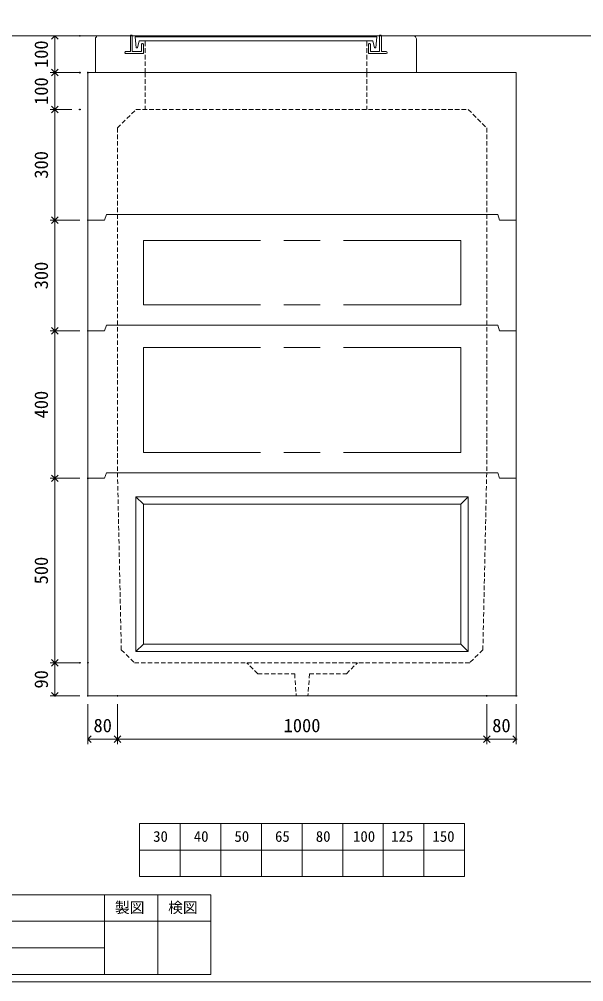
# Model space of a CAD drawing. Units: millimetres, scale not verified. Extents: x -4890 to 18490, y -2339 to 2339.
# Drawn here: x 299 to 1828, y -1936 to 674 of the extents above; entities that cross this region are included whole.
import ezdxf
from ezdxf.enums import TextEntityAlignment as Align

# ---------------------------------------------------------------- set-up
doc = ezdxf.new("R2010")
doc.units = ezdxf.units.MM
doc.header["$LTSCALE"] = 10
doc.header["$PDMODE"] = 32
doc.header["$PDSIZE"] = 2
doc.linetypes.add('DASHED1', pattern=[1.8, 1.2, -0.6])
doc.linetypes.add('USER2', pattern=[50.8, 31.75, -6.35, 6.35, -6.35])
doc.layers.add('0-1_Defpoints', color=7, linetype='Continuous')
for name, color, linetype, lineweight in [('0-2_waku', 7, 'Continuous', 18), ('0-3_gaikei', 7, 'Continuous', 18), ('0-4_kakure', 7, 'DASHED1', 5), ('0-5_sunpou', 7, 'Continuous', 5), ('0-9_uchigawa', 6, 'Continuous', 18), ('0-B_futa', 3, 'Continuous', 18), ('0-C_GL', 4, 'Continuous', 18), ('0-E_文字１', 7, 'Continuous', 18), ('1-3_uchigawa2', 6, 'USER2', 18)]:
    doc.layers.add(name, color=color, linetype=linetype, lineweight=lineweight)
doc.styles.add('ＭＳ ゴシック', font='')
doc.styles.get('ＭＳ ゴシック').set_extended_font_data('MS Gothic')

# ---------------------------------------------------------------- blocks, each defined once
blk = doc.blocks.new('_Open90')
at = {"layer": '0-5_sunpou'}
blk.add_line((0, 0), (-1, 0), dxfattribs=at)
blk.add_lwpolyline([(-0.5, 0.5), (0, 0), (-0.5, -0.5)], dxfattribs=at)
blk = doc.blocks.new('D114')
at = {"layer": '0-1_Defpoints'}
for p in [(1932.32, 1004.36), (2012.32, 1004.36), (2012.32, 886.94)]:
    blk.add_point(p, dxfattribs=at)
at = {"layer": '0-5_sunpou'}
for p, q in [((1932.32, 982.36), (1932.32, 873.94)), ((2012.32, 982.36), (2012.32, 873.94)), ((1950.32, 886.94), (1994.32, 886.94))]:
    blk.add_line(p, q, dxfattribs=at)
at = {"layer": '0-5_sunpou', "xscale": 18, "yscale": 18, "rotation": 180}
blk.add_blockref('_Open90', (1932.32, 886.94), dxfattribs=at)
at = {"layer": '0-5_sunpou', "xscale": 18, "yscale": 18}
blk.add_blockref('_Open90', (2012.32, 886.94), dxfattribs=at)
at = {"layer": '0-5_sunpou', "style": 'ＭＳ ゴシック'}
blk.add_text('80', height=36.66, dxfattribs=at).set_placement((1947.32, 894.94), align=Align.BOTTOM_LEFT)
blk = doc.blocks.new('D115')
at = {"layer": '0-1_Defpoints'}
for p in [(2012.32, 1004.36), (3012.32, 1004.36), (3012.32, 886.94)]:
    blk.add_point(p, dxfattribs=at)
at = {"layer": '0-5_sunpou'}
for p, q in [((2012.32, 982.36), (2012.32, 873.94)), ((3012.32, 982.36), (3012.32, 873.94)), ((2030.32, 886.94), (2994.32, 886.94))]:
    blk.add_line(p, q, dxfattribs=at)
at = {"layer": '0-5_sunpou', "xscale": 18, "yscale": 18, "rotation": 180}
blk.add_blockref('_Open90', (2012.32, 886.94), dxfattribs=at)
at = {"layer": '0-5_sunpou', "xscale": 18, "yscale": 18}
blk.add_blockref('_Open90', (3012.32, 886.94), dxfattribs=at)
at = {"layer": '0-5_sunpou', "style": 'ＭＳ ゴシック'}
blk.add_text('1000', height=36.66, dxfattribs=at).set_placement((2462.32, 894.94), align=Align.BOTTOM_LEFT)
blk = doc.blocks.new('D116')
at = {"layer": '0-1_Defpoints'}
for p in [(3012.32, 1004.36), (3092.32, 1004.36), (3092.32, 886.94)]:
    blk.add_point(p, dxfattribs=at)
at = {"layer": '0-5_sunpou'}
for p, q in [((3012.32, 982.36), (3012.32, 873.94)), ((3092.32, 982.36), (3092.32, 873.94)), ((3030.32, 886.94), (3074.32, 886.94))]:
    blk.add_line(p, q, dxfattribs=at)
at = {"layer": '0-5_sunpou', "xscale": 18, "yscale": 18, "rotation": 180}
blk.add_blockref('_Open90', (3012.32, 886.94), dxfattribs=at)
at = {"layer": '0-5_sunpou', "xscale": 18, "yscale": 18}
blk.add_blockref('_Open90', (3092.32, 886.94), dxfattribs=at)
at = {"layer": '0-5_sunpou', "style": 'ＭＳ ゴシック'}
blk.add_text('80', height=36.66, dxfattribs=at).set_placement((3027.32, 894.94), align=Align.BOTTOM_LEFT)
blk = doc.blocks.new('D117')
at = {"layer": '0-1_Defpoints'}
for p in [(1932.32, 1094.36), (1843, 1004.36), (1932.32, 1004.36)]:
    blk.add_point(p, dxfattribs=at)
at = {"layer": '0-5_sunpou'}
for p, q in [((1910.32, 1094.36), (1830, 1094.36)), ((1843, 1076.36), (1843, 1022.36)), ((1910.32, 1004.36), (1830, 1004.36))]:
    blk.add_line(p, q, dxfattribs=at)
at = {"layer": '0-5_sunpou', "xscale": 18, "yscale": 18}
for p, rotation in [((1843, 1094.36), 90), ((1843, 1004.36), 270)]:
    blk.add_blockref('_Open90', p, dxfattribs=dict(at, rotation=rotation))
at = {"layer": '0-5_sunpou', "style": 'ＭＳ ゴシック'}
blk.add_text('90', height=36.66, rotation=90, dxfattribs=at).set_placement((1835, 1024.36), align=Align.BOTTOM_LEFT)
blk = doc.blocks.new('D118')
at = {"layer": '0-1_Defpoints'}
for p in [(1932.32, 1594.36), (1843, 1094.36), (1910.32, 1094.36)]:
    blk.add_point(p, dxfattribs=at)
at = {"layer": '0-5_sunpou'}
for p, q in [((1910.32, 1594.36), (1830, 1594.36)), ((1843, 1576.36), (1843, 1112.36)), ((1888.32, 1094.36), (1830, 1094.36))]:
    blk.add_line(p, q, dxfattribs=at)
at = {"layer": '0-5_sunpou', "xscale": 18, "yscale": 18}
for p, rotation in [((1843, 1594.36), 90), ((1843, 1094.36), 270)]:
    blk.add_blockref('_Open90', p, dxfattribs=dict(at, rotation=rotation))
at = {"layer": '0-5_sunpou', "style": 'ＭＳ ゴシック'}
blk.add_text('500', height=36.66, rotation=90, dxfattribs=at).set_placement((1835, 1306.86), align=Align.BOTTOM_LEFT)
blk = doc.blocks.new('D119')
at = {"layer": '0-1_Defpoints'}
for p in [(1910.32, 2794.36), (1843, 2694.36), (1932.32, 2694.36)]:
    blk.add_point(p, dxfattribs=at)
at = {"layer": '0-5_sunpou'}
for p, q in [((1888.32, 2794.36), (1830, 2794.36)), ((1843, 2776.36), (1843, 2712.36)), ((1910.32, 2694.36), (1830, 2694.36))]:
    blk.add_line(p, q, dxfattribs=at)
at = {"layer": '0-5_sunpou', "xscale": 18, "yscale": 18}
for p, rotation in [((1843, 2794.36), 90), ((1843, 2694.36), 270)]:
    blk.add_blockref('_Open90', p, dxfattribs=dict(at, rotation=rotation))
at = {"layer": '0-5_sunpou', "style": 'ＭＳ ゴシック'}
blk.add_text('100', height=36.66, rotation=90, dxfattribs=at).set_placement((1835, 2706.86), align=Align.BOTTOM_LEFT)
blk = doc.blocks.new('D120')
at = {"layer": '0-1_Defpoints'}
for p in [(1910.32, 2694.36), (1843, 2594.36), (1910.32, 2594.36)]:
    blk.add_point(p, dxfattribs=at)
at = {"layer": '0-5_sunpou'}
for p, q in [((1888.32, 2694.36), (1830, 2694.36)), ((1843, 2676.36), (1843, 2612.36)), ((1888.32, 2594.36), (1830, 2594.36))]:
    blk.add_line(p, q, dxfattribs=at)
at = {"layer": '0-5_sunpou', "xscale": 18, "yscale": 18}
for p, rotation in [((1843, 2694.36), 90), ((1843, 2594.36), 270)]:
    blk.add_blockref('_Open90', p, dxfattribs=dict(at, rotation=rotation))
at = {"layer": '0-5_sunpou', "style": 'ＭＳ ゴシック'}
blk.add_text('100', height=36.66, rotation=90, dxfattribs=at).set_placement((1835, 2606.86), align=Align.BOTTOM_LEFT)
blk = doc.blocks.new('D121')
at = {"layer": '0-1_Defpoints'}
for p in [(1910.32, 2594.36), (1843, 2294.36), (1932.32, 2294.36)]:
    blk.add_point(p, dxfattribs=at)
at = {"layer": '0-5_sunpou'}
for p, q in [((1888.32, 2594.36), (1830, 2594.36)), ((1843, 2576.36), (1843, 2312.36)), ((1910.32, 2294.36), (1830, 2294.36))]:
    blk.add_line(p, q, dxfattribs=at)
at = {"layer": '0-5_sunpou', "xscale": 18, "yscale": 18}
for p, rotation in [((1843, 2594.36), 90), ((1843, 2294.36), 270)]:
    blk.add_blockref('_Open90', p, dxfattribs=dict(at, rotation=rotation))
at = {"layer": '0-5_sunpou', "style": 'ＭＳ ゴシック'}
blk.add_text('300', height=36.66, rotation=90, dxfattribs=at).set_placement((1835, 2406.86), align=Align.BOTTOM_LEFT)
blk = doc.blocks.new('D122')
at = {"layer": '0-1_Defpoints'}
for p in [(1932.32, 2294.36), (1843, 1994.36), (1932.32, 1994.36)]:
    blk.add_point(p, dxfattribs=at)
at = {"layer": '0-5_sunpou'}
for p, q in [((1910.32, 2294.36), (1830, 2294.36)), ((1843, 2276.36), (1843, 2012.36)), ((1910.32, 1994.36), (1830, 1994.36))]:
    blk.add_line(p, q, dxfattribs=at)
at = {"layer": '0-5_sunpou', "xscale": 18, "yscale": 18}
for p, rotation in [((1843, 2294.36), 90), ((1843, 1994.36), 270)]:
    blk.add_blockref('_Open90', p, dxfattribs=dict(at, rotation=rotation))
at = {"layer": '0-5_sunpou', "style": 'ＭＳ ゴシック'}
blk.add_text('300', height=36.66, rotation=90, dxfattribs=at).set_placement((1835, 2106.86), align=Align.BOTTOM_LEFT)
blk = doc.blocks.new('D123')
at = {"layer": '0-1_Defpoints'}
for p in [(1932.32, 1994.36), (1843, 1594.36), (1932.32, 1594.36)]:
    blk.add_point(p, dxfattribs=at)
at = {"layer": '0-5_sunpou'}
for p, q in [((1910.32, 1994.36), (1830, 1994.36)), ((1843, 1976.36), (1843, 1612.36)), ((1910.32, 1594.36), (1830, 1594.36))]:
    blk.add_line(p, q, dxfattribs=at)
at = {"layer": '0-5_sunpou', "xscale": 18, "yscale": 18}
for p, rotation in [((1843, 1994.36), 90), ((1843, 1594.36), 270)]:
    blk.add_blockref('_Open90', p, dxfattribs=dict(at, rotation=rotation))
at = {"layer": '0-5_sunpou', "style": 'ＭＳ ゴシック'}
blk.add_text('400', height=36.66, rotation=90, dxfattribs=at).set_placement((1835, 1756.86), align=Align.BOTTOM_LEFT)

msp = doc.modelspace()

# ---------------------------------------------------------------- linework, layer by layer
at = {"layer": '0-2_waku'}
for p, q in [((625, -1506.7), (625, -1650.7)), ((625, -1506.7), (625, -1650.7)), ((625, -1506.7), (625, -1650.7)), ((625, -1506.7), (625, -1650.7)), ((625, -1506.7), (1505, -1506.7)), ((735, -1506.7), (735, -1650.7)), ((845, -1506.7), (845, -1650.7)), ((845, -1506.7), (845, -1650.7)), ((955, -1506.7), (955, -1650.7)), ((1065, -1506.7), (1065, -1650.7)), ((1175, -1506.7), (1175, -1650.7)), ((1285, -1506.7), (1285, -1650.7)), ((1395, -1506.7), (1395, -1650.7)), ((1505, -1506.7), (1505, -1650.7)), ((625, -1578.7), (1505, -1578.7)), ((625, -1650.7), (1505, -1650.7)), ((-1210, -1699.7), (818, -1699.7)), ((530, -1699.7), (530, -1915.7)), ((530, -1699.7), (530, -1915.7)), ((674, -1699.7), (674, -1915.7)), ((818, -1699.7), (818, -1915.7)), ((-1209.43, -1771.7), (818.57, -1771.7)), ((-1209.43, -1843.7), (530.57, -1843.7)), ((-1210, -1915.7), (818, -1915.7)), ((-1230, -1935.7), (4890, -1935.7))]:
    msp.add_line(p, q, dxfattribs=at)
msp.add_lwpolyline([(-1230, 2339.3), (-1230, -1935.7), (4890, -1935.7)], dxfattribs=at)
at = {"layer": '0-3_gaikei'}
for p, q in [((515, 629.3), (600, 629.3)), ((1280, 629.3), (1365, 629.3)), ((505, 529.3), (505, 619.3)), ((1375, 529.3), (1375, 619.3)), ((485, 529.3), (1645, 529.3)), ((485, 529.3), (485, -570.7)), ((530.5, 529.3), (485, 529.3)), ((505, 529.3), (615, 529.3)), ((505, 529.3), (615, 529.3)), ((505, 529.3), (615, 529.3)), ((505, 529.3), (615, 529.3)), ((505, 529.3), (615, 529.3)), ((505, 529.3), (615, 529.3)), ((540, 529.3), (1340, 529.3)), ((540, 529.3), (1340, 529.3)), ((540, 529.3), (1340, 529.3)), ((540, 529.3), (1340, 529.3)), ((1375, 529.3), (1265, 529.3)), ((1375, 529.3), (1265, 529.3)), ((1375, 529.3), (1265, 529.3)), ((1375, 529.3), (1265, 529.3)), ((1375, 529.3), (1265, 529.3)), ((1375, 529.3), (1265, 529.3)), ((1375, 529.3), (1265, 529.3)), ((1375, 529.3), (1265, 529.3)), ((1645, 529.3), (1645, -570.7)), ((1065, 144.3), (535, 144.3)), ((1595, 144.3), (1065, 144.3)), ((1595, 144.3), (1600, 129.3)), ((1645, 129.3), (1600, 129.3)), ((1620, 129.3), (1645, 129.3)), ((1620, 129.3), (1645, 129.3)), ((1065, -155.7), (535, -155.7)), ((1595, -155.7), (1065, -155.7)), ((1595, -155.7), (1600, -170.7)), ((1645, -170.7), (1600, -170.7)), ((1620, -170.7), (1645, -170.7)), ((1620, -170.7), (1645, -170.7)), ((485, -570.7), (485, -1160.7)), ((1065, -555.7), (535, -555.7)), ((1595, -555.7), (1065, -555.7)), ((1595, -555.7), (1600, -570.7)), ((1645, -570.7), (1600, -570.7)), ((1620, -570.7), (1645, -570.7)), ((1620, -570.7), (1645, -570.7))]:
    msp.add_line(p, q, dxfattribs=at)
for points in [[(535, 144.3), (530, 129.3), (485, 129.3)], [(535, -155.7), (530, -170.7), (485, -170.7)], [(535, -555.7), (530, -570.7), (485, -570.7)], [(485, -1160.7), (1645, -1160.7), (1645, -570.7)]]:
    msp.add_lwpolyline(points, dxfattribs=at)
for centre, radius, start, end in [((514.42, 619.88), 9.44, 86.47383, 183.52617), ((1365.33, 619.63), 9.68, 358.04251, 91.95749)]:
    msp.add_arc(centre, radius, start, end, dxfattribs=at)
at = {"layer": '0-4_kakure'}
for p, q in [((640, 529.3), (640, 615.8)), ((1240, 529.3), (1240, 615.8)), ((640, 529.3), (640, 429.3)), ((1240, 529.3), (1240, 429.3)), ((565, 379.3), (615, 429.3)), ((615, 429.3), (1515, 429.3)), ((1515, 429.3), (1565, 379.3)), ((565, 379.3), (565, -555.7)), ((1565, 379.3), (1565, -555.7)), ((575.32, -1035.7), (565, -555.7)), ((1565, -555.7), (1554.68, -1035.7)), ((575.32, -1035.7), (611.08, -1070.7)), ((611.08, -1070.7), (1065, -1070.7)), ((945, -1100.7), (915, -1070.7)), ((1185, -1100.7), (1215, -1070.7)), ((945, -1100.7), (1045, -1100.7)), ((1045, -1100.7), (1049, -1160.7)), ((1085, -1100.7), (1081, -1160.7)), ((1085, -1100.7), (1185, -1100.7))]:
    msp.add_line(p, q, dxfattribs=at)
msp.add_lwpolyline([(1554.68, -1035.7), (1518.92, -1070.7), (1065, -1070.7)], dxfattribs=at)
at = {"layer": '0-9_uchigawa'}
for p, q in [((615, -620.7), (635, -640.7)), ((615, -1040.7), (615, -620.7)), ((1515, -1040.7), (1515, -620.7)), ((635, -640.7), (1065, -640.7)), ((635, -1020.7), (635, -640.7)), ((1495, -1020.7), (1495, -640.7)), ((615, -1040.7), (635, -1020.7)), ((615, -1040.7), (1515, -1040.7)), ((635, -1020.7), (1495, -1020.7)), ((1515, -1040.7), (1495, -1020.7))]:
    msp.add_line(p, q, dxfattribs=at)
for points in [[(615, -620.7), (1065, -620.7), (1515, -620.7)], [(1065, -640.7), (1495, -640.7), (1515, -620.7)]]:
    msp.add_lwpolyline(points, dxfattribs=at)
at = {"layer": '0-B_futa'}
for p, q in [((600, 629.3), (600, 586.3)), ((602, 631.3), (605, 631.3)), ((605, 631.3), (605, 586.3)), ((612.81, 626.8), (1267.14, 626.8)), ((612.81, 626.8), (615.3, 596.8)), ((1267.14, 626.8), (1264.89, 596.8)), ((1275, 631.3), (1275, 586.3)), ((1275, 631.3), (1278, 631.3)), ((1280, 629.3), (1280, 586.3)), ((623.33, 615.8), (619.01, 596.8)), ((623.33, 615.8), (1256.67, 615.8)), ((630, 606.3), (630, 586.3)), ((632, 608.3), (633, 608.3)), ((635, 606.3), (635, 581.3)), ((1245, 606.3), (1245, 581.3)), ((1248, 608.3), (1247, 608.3)), ((1250, 606.3), (1250, 586.3)), ((1256.67, 615.8), (1260.99, 596.8)), ((585, 584.3), (585, 583.3)), ((587, 586.3), (600, 586.3)), ((635, 581.3), (587, 581.3)), ((605, 586.3), (630, 586.3)), ((615.3, 596.8), (619.01, 596.8)), ((1245, 581.3), (1293, 581.3)), ((1275, 586.3), (1250, 586.3)), ((1264.89, 596.8), (1260.99, 596.8)), ((1293, 586.3), (1280, 586.3)), ((1295, 584.3), (1295, 583.3))]:
    msp.add_line(p, q, dxfattribs=at)
for centre, start, end in [((602, 629.3), 90, 180), ((1278, 629.3), 0, 90), ((632, 606.3), 90, 180), ((633, 606.3), 0, 90), ((1247, 606.3), 90, 180), ((1248, 606.3), 0, 90), ((587, 584.3), 90, 180), ((587, 583.3), 180, 270), ((1293, 584.3), 0, 90), ((1293, 583.3), 270, 0)]:
    msp.add_arc(centre, 2, start, end, dxfattribs=at)
at = {"layer": '0-C_GL'}
msp.add_line((-1230, 629.3), (4890, 629.3), dxfattribs=at)
at = {"layer": '1-3_uchigawa2'}
for p, q in [((635, 74.3), (1065, 74.3)), ((635, 74.3), (635, -100.7)), ((1495, 74.3), (1065, 74.3)), ((1495, 74.3), (1495, -100.7)), ((635, -100.7), (1065, -100.7)), ((1495, -100.7), (1065, -100.7)), ((635, -215.7), (1065, -215.7)), ((635, -215.7), (635, -500.7)), ((1495, -215.7), (1065, -215.7)), ((1495, -215.7), (1495, -500.7)), ((635, -500.7), (1065, -500.7)), ((1495, -500.7), (1065, -500.7))]:
    msp.add_line(p, q, dxfattribs=at)

# ---------------------------------------------------------------- block references
at = {"layer": '0-5_sunpou'}
for name in ['D119', 'D120', 'D121', 'D122', 'D123', 'D118', 'D117', 'D114', 'D115', 'D116']:
    msp.add_blockref(name, (-1447.32, -2165.06), dxfattribs=at)

# ---------------------------------------------------------------- texts
at = {"layer": '0-E_文字１', "style": 'ＭＳ ゴシック'}
for s, p in [('30', (661.69, -1565.1)), ('40', (771.69, -1565.1)), ('50', (881.69, -1565.1)), ('65', (991.69, -1565.1)), ('80', (1102.1, -1565.1)), ('100', (1202.97, -1565.1)), ('125', (1306.36, -1565.1)), ('150', (1418.13, -1565.1)), ('製図', (558.06, -1757.95)), ('検図', (702.06, -1757.95))]:
    msp.add_text(s, height=29.33, dxfattribs=at).set_placement(p, align=Align.BOTTOM_LEFT)

doc.saveas('drawing.dxf')
